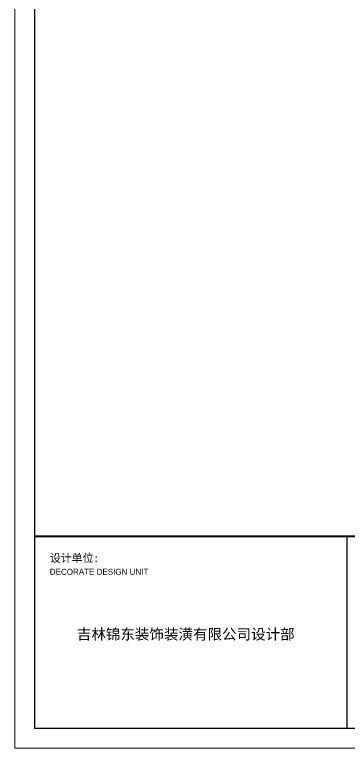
# Model space of a CAD drawing. Extents: x 2719331 to 3465925, y -270324 to -167476.
# Drawn here: x 2873029 to 2902361, y -268957 to -204677 of the extents above; entities that cross this region are included whole.
import ezdxf

# ---------------------------------------------------------------- set-up
doc = ezdxf.new("R2010")
doc.units = 0
doc.header["$LTSCALE"] = 1500
doc.header["$MEASUREMENT"] = 0
doc.layers.add('AXIS', color=7, linetype='CONTINUOUS', lineweight=5)
doc.styles.get("Standard").update_dxf_attribs({"font": 'SIMHEI.TTF', "height": 1.2})

msp = doc.modelspace()

# ---------------------------------------------------------------- linework, layer by layer
at = {"layer": 'AXIS', "color": 250}
msp.add_lwpolyline([(2873029, -167643.1), (2873029, -268956.6), (3009749.5, -268956.6), (3009749.5, -167643.1)], close=True, dxfattribs=at)
at = {"layer": 'AXIS', "color": 0, "const_width": 140.2}
msp.add_lwpolyline([(2874781.8, -169396), (2874781.8, -267203.7), (3007996.7, -267203.7), (3007996.7, -169396)], close=True, dxfattribs=at)
at = {"layer": 'AXIS', "color": 0}
for points, const_width in [([(2874781.8, -250376.6), (3007996.7, -250376.6)], 175.3), ([(2902155.3, -267203.7), (2902155.3, -250376.6)], 140.2)]:
    msp.add_lwpolyline(points, dxfattribs=dict(at, const_width=const_width))

# ---------------------------------------------------------------- texts
at = {"layer": 'AXIS', "color": 250, "attachment_point": 1}
for s, insert, char_height, width in [('{\\fSimHei|b0|i0|c134|p2;\\C5;设计单位:}', (2876110.7, -251935.3), 701.131, 6476.823), ('\\fￋￎￌ￥|b0|i0|c134|p2;\\C5;DECORATE DESIGN UNIT', (2876110.7, -253226), 525.848, 8852.586), ('{\\fSimHei|b0|i0|c134|p2;\\C5;吉林锦东装饰装潢有限公司设计部}', (2878475.7, -258490.9), 933.333, 28945.32)]:
    msp.add_mtext(s, dxfattribs=dict(at, insert=insert, char_height=char_height, width=width))

doc.saveas('drawing.dxf')
